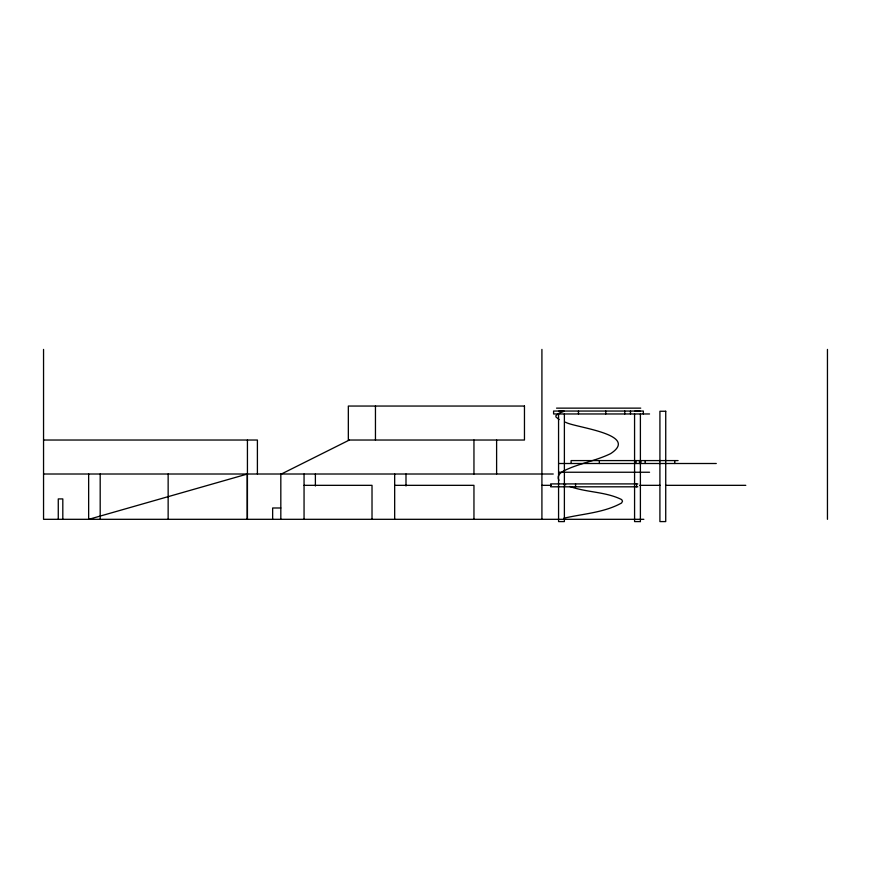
<?xml version="1.0" encoding="UTF-8"?>
<svg xmlns="http://www.w3.org/2000/svg" width="871" height="871" viewBox="0 0 871 871"><rect width="100%" height="100%" fill="white"/><g stroke="black" fill="none" stroke-linecap="round" stroke-linejoin="round"><path stroke-width="1.31" d="M281.409 474.009L349.369 440.029M563.232 411.667L559.389 413.006L555.872 415.663L555.948 416.98L559.128 419.572M88.853 519.312L247.429 474.009M563.733 518.256C582.993 513.738 604.038 512.769 621.578 502.992L622.515 501.206L621.676 499.595C605.606 491.571 586.608 492.572 569.797 486.464M556.536 408.14L640.74 408.14M558.572 411.254L564.386 411.254M634.578 411.254L640.381 411.254M649.548 413.965L553.586 413.965L553.586 411.047L643.353 411.047L643.353 413.965M43.55 440.029L257.402 440.029L257.402 474.009M678.095 460.585L571.093 460.585L571.093 463.503M559.204 463.503L716.278 463.503M559.204 472.245L649.548 472.245M43.55 474.009L553.248 474.009M637.822 483.906L550.668 483.906L550.668 486.813L637.822 486.813M304.055 485.332L372.015 485.332L372.015 519.312M394.672 485.332L473.955 485.332L473.955 519.312M541.914 485.332L551.43 485.332M639.782 485.332L660.164 485.332M665.607 485.332L745.794 485.332M280.821 507.989L272.645 507.989L272.645 519.312M643.854 519.312L43.55 519.312L43.55 349.413M640.381 521.587L634.578 521.587L634.567 413.943M565.464 422.152C573.227 427.378 640.773 433.987 610.636 453.628C598.159 459.725 584.419 462.501 571.496 467.455C566.575 469.665 555.143 473.073 558.921 480.367M563.918 484.058L565.704 484.864M827.45 349.413L827.45 519.312M674.785 460.585L674.785 463.503M645.139 460.585L645.139 463.503M640.849 460.585L640.849 463.503M640.392 413.943L640.392 521.587M639.488 460.585L639.488 463.503M636.581 483.906L636.581 486.813M635.993 460.585L635.993 463.503M630.473 411.047L630.473 413.965M624.757 411.047L624.757 413.965M605.759 411.047L605.759 413.965M599.357 460.585L599.357 463.503M578.475 411.047L578.475 413.965M575.557 483.906L575.557 486.813M564.386 413.943L564.386 521.587L558.572 521.587L558.561 413.943M541.914 349.413L541.914 519.312M496.612 440.029L496.612 474.009M473.955 440.029L473.955 474.009M405.995 474.009L405.995 485.996M394.672 474.009L394.672 519.312M375.455 406.049L375.455 440.029M315.389 474.009L315.389 485.996M304.055 474.009L304.055 519.312M280.821 474.009L280.821 519.312M247.429 440.029L247.429 519.312M247.222 474.009L247.222 519.312M168.147 474.009L168.147 519.312M100.187 474.009L100.187 519.312M88.646 474.009L88.646 519.312M62.81 519.312L62.81 498.92L58.27 498.92L58.27 519.312M524.462 406.049L348.335 406.049L348.335 440.029L524.462 440.029L524.462 406.049M665.727 411.254L659.924 411.254L659.913 521.587L665.727 521.587L665.738 411.254"/></g></svg>
